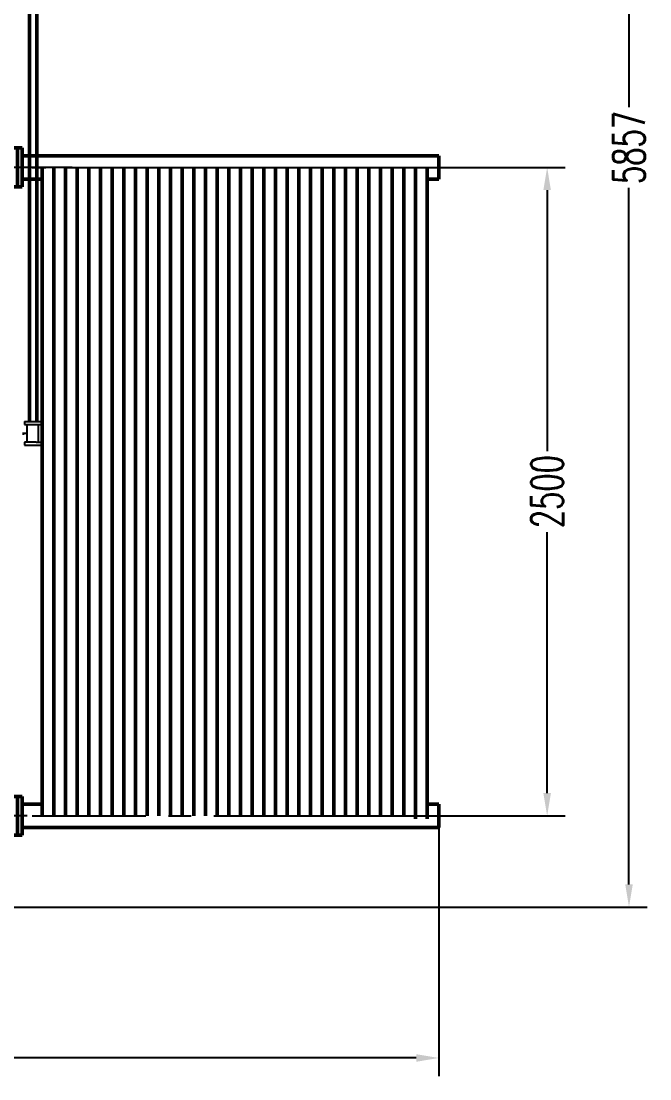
# Model space of a CAD drawing. Header units: millimetres. Extents: x -875 to 19915, y -350 to 14350.
# Drawn here: x 13270 to 15694, y 6987 to 11065 of the extents above; entities that cross this region are included whole.
import ezdxf

# ---------------------------------------------------------------- set-up
doc = ezdxf.new("R2010")
doc.units = ezdxf.units.MM
doc.header["$LTSCALE"] = 350
doc.linetypes.add('CENTER', pattern=[2, 1.25, -0.25, 0.25, -0.25])
doc.layers.add('0粗实线层', color=7, linetype='Continuous', lineweight=50)
doc.layers.add('6标注层', color=3, linetype='Continuous', lineweight=25)
doc.layers.add('1轮廓实线层', color=7, linetype='Continuous')
doc.layers.add('3中心线层', color=1, linetype='CENTER')
doc.styles.add('TH_GBDIM', font='txt.shx', dxfattribs={"width": 0.67, "bigfont": 'hztxt.shx'})
doc.dimstyles.new('TH_GBDIM', dxfattribs={"dimscale": 35, "dimtxt": 3.5, "dimasz": 2.5, "dimexe": 2, "dimexo": 0, "dimgap": 1.5, "dimtad": 0, "dimtoh": 1, "dimdec": 1, "dimdsep": 46, "dimtxsty": 'TH_GBDIM', "dimcen": 2.5, "dimclrd": 3, "dimclre": 3, "dimclrt": 6, "dimadec": 0, "dimazin": 2, "dimtfac": 0.714286, "dimtdec": 1, "dimtmove": 0, "dimatfit": 3, "dimfxl": 0, "dimtzin": 0, "dimlwd": -1, "dimlwe": -1, "dimarcsym": 0})

# ---------------------------------------------------------------- blocks, each defined once
blk = doc.blocks.new('A$C1D0360F4')
at = {"ltscale": 10}
for p, q in [((-246.6, -81), (-1686.6, -81)), ((-1686.6, -171), (-1686.6, -81)), ((-79.6, -81), (-246.6, -81)), ((-79.6, -81), (-246.6, -81)), ((-79.6, -81), (-136.6, -81)), ((-79.6, -81), (-136.6, -81)), ((-1641.6, -2637.3), (-1641.6, -126)), ((-1596.6, -2637.3), (-1596.6, -126)), ((-1551.6, -2626.1), (-1551.6, -126)), ((-1506.6, -2626.1), (-1506.6, -126)), ((-1461.6, -2626.1), (-1461.6, -126)), ((-1461.6, -2626.1), (-1461.6, -126)), ((-1461.6, -2626.1), (-1461.6, -126)), ((-1461.6, -2626.1), (-1461.6, -126)), ((-1461.6, -2626.1), (-1461.6, -126)), ((-1461.6, -2626.1), (-1461.6, -126)), ((-1461.6, -2626.1), (-1461.6, -126)), ((-1461.6, -2626.1), (-1461.6, -126)), ((-1461.6, -2626.1), (-1461.6, -126)), ((-1416.6, -2626.1), (-1416.6, -126)), ((-1416.6, -2626.1), (-1416.6, -126)), ((-1416.6, -2626.1), (-1416.6, -126)), ((-1416.6, -2626.1), (-1416.6, -126)), ((-1416.6, -2626.1), (-1416.6, -126)), ((-1416.6, -2626.1), (-1416.6, -126)), ((-1416.6, -2626.1), (-1416.6, -126)), ((-1371.6, -2626.1), (-1371.6, -126)), ((-1371.6, -2626.1), (-1371.6, -126)), ((-1371.6, -2626.1), (-1371.6, -126)), ((-1371.6, -2626.1), (-1371.6, -126)), ((-1371.6, -2626.1), (-1371.6, -126)), ((-1371.6, -2626.1), (-1371.6, -126)), ((-1371.6, -2626.1), (-1371.6, -126)), ((-1371.6, -2626.1), (-1371.6, -126)), ((-1371.6, -2626.1), (-1371.6, -126)), ((-1371.6, -2626.1), (-1371.6, -126)), ((-1371.6, -2626.1), (-1371.6, -126)), ((-1371.6, -2626.1), (-1371.6, -126)), ((-1371.6, -2626.1), (-1371.6, -126)), ((-1371.6, -2626.1), (-1371.6, -126)), ((-1371.6, -2626.1), (-1371.6, -126)), ((-1371.6, -2626.1), (-1371.6, -126)), ((-1326.6, -2626.1), (-1326.6, -126)), ((-1326.6, -2626.1), (-1326.6, -126)), ((-1326.6, -2626.1), (-1326.6, -126)), ((-1326.6, -2626.1), (-1326.6, -126)), ((-1326.6, -2626.1), (-1326.6, -126)), ((-1326.6, -2626.1), (-1326.6, -126)), ((-1326.6, -2626.1), (-1326.6, -126)), ((-1326.6, -2626.1), (-1326.6, -126)), ((-1326.6, -2626.1), (-1326.6, -126)), ((-1326.6, -2626.1), (-1326.6, -126)), ((-1326.6, -2626.1), (-1326.6, -126)), ((-1326.6, -2626.1), (-1326.6, -126)), ((-1281.6, -2626.1), (-1281.6, -126)), ((-1281.6, -2626.1), (-1281.6, -126)), ((-1281.6, -2626.1), (-1281.6, -126)), ((-1281.6, -2626.1), (-1281.6, -126)), ((-1281.6, -2626.1), (-1281.6, -126)), ((-1281.6, -2626.1), (-1281.6, -126)), ((-1281.6, -2626.1), (-1281.6, -126)), ((-1281.6, -2626.1), (-1281.6, -126)), ((-1281.6, -2626.1), (-1281.6, -126)), ((-1281.6, -2626.1), (-1281.6, -126)), ((-1281.6, -126), (-1281.6, -2626.1)), ((-1281.6, -126), (-1281.6, -2626.1)), ((-1281.6, -2626.1), (-1281.6, -126)), ((-1236.6, -2626.1), (-1236.6, -126)), ((-1236.6, -2626.1), (-1236.6, -126)), ((-1236.6, -2626.1), (-1236.6, -126)), ((-1236.6, -2626.1), (-1236.6, -126)), ((-1236.6, -2626.1), (-1236.6, -126)), ((-1236.6, -2626.1), (-1236.6, -126)), ((-1236.6, -2626.1), (-1236.6, -126)), ((-1236.6, -126), (-1236.6, -2626.1)), ((-1236.6, -2626.1), (-1236.6, -126)), ((-1191.6, -2626.1), (-1191.6, -126)), ((-1191.6, -2626.1), (-1191.6, -126)), ((-1191.6, -126), (-1191.6, -2626.1)), ((-1191.6, -126), (-1191.6, -2626.1)), ((-1191.6, -2626.1), (-1191.6, -126)), ((-1146.6, -2626.1), (-1146.6, -126)), ((-1146.6, -126), (-1146.6, -2626.1)), ((-1146.6, -2626.1), (-1146.6, -126)), ((-1101.6, -2626.1), (-1101.6, -126)), ((-1056.6, -2626.1), (-1056.6, -126)), ((-1011.6, -2626.1), (-1011.6, -126)), ((-966.6, -2626.1), (-966.6, -126)), ((-921.6, -2626.1), (-921.6, -126)), ((-876.6, -2626.1), (-876.6, -126)), ((-831.6, -2626.1), (-831.6, -126)), ((-786.6, -2626.1), (-786.6, -126)), ((-741.6, -2626.1), (-741.6, -126)), ((-696.6, -2626.1), (-696.6, -126)), ((-651.6, -2626.1), (-651.6, -126)), ((-606.6, -2626.1), (-606.6, -126)), ((-561.6, -2626.1), (-561.6, -126)), ((-516.6, -2626.1), (-516.6, -126)), ((-471.6, -2626.1), (-471.6, -126)), ((-426.6, -2626.1), (-426.6, -126)), ((-381.6, -2626.1), (-381.6, -126)), ((-336.6, -2626.1), (-336.6, -126)), ((-291.6, -2626.1), (-291.6, -126)), ((-246.6, -2626.1), (-246.6, -126)), ((-201.6, -2626.1), (-201.6, -126)), ((-156.6, -2626.1), (-156.6, -126)), ((-1641.6, -171), (-1686.6, -171)), ((-79.6, -171), (-156.6, -171)), ((-79.6, -171), (-156.6, -171)), ((-79.6, -171), (-136.6, -171)), ((-79.6, -171), (-136.6, -171)), ((-1686.6, -2581.1), (-1686.6, -2671.1)), ((-1641.6, -2581.1), (-1686.6, -2581.1)), ((-79.6, -2581), (-156.6, -2581)), ((-79.6, -2581), (-136.6, -2581)), ((-136.6, -2671.1), (-1686.6, -2671.1)), ((-79.6, -2671), (-156.6, -2671)), ((-79.6, -2671), (-136.6, -2671))]:
    blk.add_line(p, q, dxfattribs=at)
for p, q in [((-79.6, -201), (-79.6, -51)), ((-79.6, -201), (-79.6, -51)), ((-61.6, -51), (-79.6, -51)), ((-61.6, -201), (-61.6, -51)), ((-61.6, -51), (-61.6, -201)), ((-21.6, -51), (-61.6, -51)), ((-21.6, -201), (-21.6, -51)), ((-21.6, -51), (-21.6, -201)), ((-3.6, -51), (-21.6, -51)), ((-3.6, -51), (-3.6, -201)), ((-3.6, -81), (218.4, -81)), ((-61.6, -201), (-79.6, -201)), ((-21.6, -201), (-61.6, -201)), ((-3.6, -201), (-21.6, -201)), ((-3.6, -171), (218.4, -171)), ((-79.6, -2701), (-79.6, -2551)), ((-79.6, -2701), (-79.6, -2551)), ((-61.6, -2551), (-79.6, -2551)), ((-61.6, -2701), (-61.6, -2551)), ((-61.6, -2551), (-61.6, -2701)), ((-21.6, -2551), (-61.6, -2551)), ((-21.6, -2701), (-21.6, -2551)), ((-21.6, -2551), (-21.6, -2701)), ((-3.6, -2551), (-21.6, -2551)), ((-3.6, -2551), (-3.6, -2701)), ((-79.6, -2581.1), (-136.6, -2581.1)), ((-3.6, -2581), (218.4, -2581)), ((-3.6, -2671), (218.4, -2671)), ((-61.6, -2701), (-79.6, -2701)), ((-21.6, -2701), (-61.6, -2701)), ((-3.6, -2701), (-21.6, -2701))]:
    blk.add_line(p, q)
at = {"layer": '3中心线层'}
for p, q in [((-246.6, -126), (-1686.6, -126)), ((-271.8, -126), (-35.6, -126)), ((-201.6, -126), (-35.6, -126)), ((-118.6, -126), (-170.7, -126)), ((-118.6, -126), (-170.7, -126)), ((-98.3, -126), (222.6, -126)), ((-118.6, -2626), (-1686.6, -2626)), ((-118.6, -2626), (-1686.6, -2626)), ((-98.3, -2626), (222.6, -2626))]:
    blk.add_line(p, q, dxfattribs=at)
blk = doc.blocks.new('*D88')
at = {"layer": '6标注层', "color": 3}
for p, q in [((13845.9, 10501.2), (15368.3, 10501.2)), ((15298.3, 10413.7), (15298.3, 9407.4)), ((15298.3, 8088.7), (15298.3, 9095.1)), ((14160.9, 8001.2), (15368.3, 8001.2))]:
    blk.add_line(p, q, dxfattribs=at)
for points in [[(15283.7, 10413.7), (15312.8, 10413.7), (15298.3, 10501.2)], [(15283.7, 8088.7), (15312.8, 8088.7), (15298.3, 8001.2)]]:
    blk.add_solid(points, dxfattribs=at)
at = {"layer": 'Defpoints', "color": 0}
for p in [(13845.9, 10501.2), (15298.3, 10501.2), (14160.9, 8001.2)]:
    blk.add_point(p, dxfattribs=at)
at = {"layer": '6标注层', "color": 6, "insert": (15298.3, 9251.2), "char_height": 122.5, "attachment_point": 5, "rotation": 90, "style": 'TH_GBDIM'}
blk.add_mtext('2500', dxfattribs=at)
blk = doc.blocks.new('*D127')
at = {"color": 3}
for p, q in [((12653.2, 13506.3), (15683.9, 13506.3)), ((15613.9, 13418.8), (15613.9, 10732.9)), ((15613.9, 7736.8), (15613.9, 10422.7)), ((12802.7, 7649.3), (15683.9, 7649.3))]:
    blk.add_line(p, q, dxfattribs=at)
for points in [[(15599.3, 13418.8), (15628.5, 13418.8), (15613.9, 13506.3)], [(15599.3, 7736.8), (15628.5, 7736.8), (15613.9, 7649.3)]]:
    blk.add_solid(points, dxfattribs=at)
at = {"layer": 'Defpoints', "color": 0}
for p in [(12653.2, 13506.3), (12802.7, 7649.3), (15613.9, 7649.3)]:
    blk.add_point(p, dxfattribs=at)
at = {"color": 6, "insert": (15613.9, 10577.8), "char_height": 122.5, "attachment_point": 5, "rotation": 90, "style": 'TH_GBDIM'}
blk.add_mtext('5857', dxfattribs=at)
blk = doc.blocks.new('*D129')
at = {"color": 3}
for p, q in [((9350.8, 8001.1), (9350.8, 6997.7)), ((14880.9, 8001.1), (14880.9, 6997.7)), ((9438.3, 7067.7), (11960.7, 7067.7)), ((14793.4, 7067.7), (12271, 7067.7))]:
    blk.add_line(p, q, dxfattribs=at)
for points in [[(9438.3, 7082.2), (9438.3, 7053.1), (9350.8, 7067.7)], [(14793.4, 7082.2), (14793.4, 7053.1), (14880.9, 7067.7)]]:
    blk.add_solid(points, dxfattribs=at)
at = {"layer": 'Defpoints', "color": 0}
for p in [(9350.8, 8001.1), (14880.9, 8001.1), (14880.9, 7067.7)]:
    blk.add_point(p, dxfattribs=at)
at = {"color": 6, "insert": (12115.8, 7067.7), "char_height": 122.5, "attachment_point": 5, "style": 'TH_GBDIM'}
blk.add_mtext('5530', dxfattribs=at)

msp = doc.modelspace()

# ---------------------------------------------------------------- linework, layer by layer
at = {"layer": '0粗实线层', "color": 2}
for p, q in [((13301.86, 11323.77), (13301.86, 9520.96)), ((13330.89, 11300.43), (13330.89, 9520.96))]:
    msp.add_line(p, q, dxfattribs=at)
at = {"layer": '1轮廓实线层', "color": 0}
for p, q in [((13283.2, 9520.96), (13347.49, 9520.96)), ((13283.2, 9520.96), (13283.2, 9509.53)), ((13283.2, 9509.53), (13347.49, 9509.53)), ((13293.56, 9441.65), (13293.56, 9509.53)), ((13337.13, 9441.65), (13337.13, 9509.53)), ((13347.49, 9520.96), (13347.49, 9509.53)), ((13278.86, 9470.54), (13278.86, 9479.23)), ((13293.56, 9475.59), (13278.86, 9475.59)), ((13303.75, 9441.65), (13283.36, 9441.65)), ((13283.36, 9441.65), (13283.36, 9430.22)), ((13283.36, 9430.22), (13347.65, 9430.22)), ((13315.5, 9441.65), (13293.56, 9441.65)), ((13327.26, 9441.65), (13303.75, 9441.65)), ((13327.26, 9441.65), (13347.65, 9441.65)), ((13347.65, 9441.65), (13347.65, 9430.22))]:
    msp.add_line(p, q, dxfattribs=at)

# ---------------------------------------------------------------- block references
at = {"layer": '0粗实线层', "xscale": -1}
msp.add_blockref('A$C1D0360F4', (13194.26, 10627.2), dxfattribs=at)

# ---------------------------------------------------------------- dimensions: what is measured, and where the dimension line sits
dim = msp.add_linear_dim(base=(15613.93, 7649.31), p1=(12653.24, 13506.3), p2=(12802.71, 7649.31), angle=90, dimstyle='TH_GBDIM')
dim.commit()
dim.dimension.update_dxf_attribs({"geometry": '*D127', "text_midpoint": (15613.93, 10577.8)})
dim = msp.add_linear_dim(base=(14880.89, 7067.66), p1=(9350.8, 8001.12), p2=(14880.89, 8001.12), dimstyle='TH_GBDIM', override={"dimdec": 0})
dim.commit()
dim.dimension.update_dxf_attribs({"geometry": '*D129', "text_midpoint": (12115.84, 7067.66)})
at = {"layer": '6标注层'}
dim = msp.add_linear_dim(base=(15298.26, 10501.25), p1=(14160.89, 8001.25), p2=(13845.89, 10501.25), angle=90, dimstyle='TH_GBDIM', override={"dimtad": 0}, dxfattribs=at)
dim.commit()
dim.dimension.update_dxf_attribs({"geometry": '*D88', "text_midpoint": (15298.26, 9251.25)})

doc.saveas('drawing.dxf')
